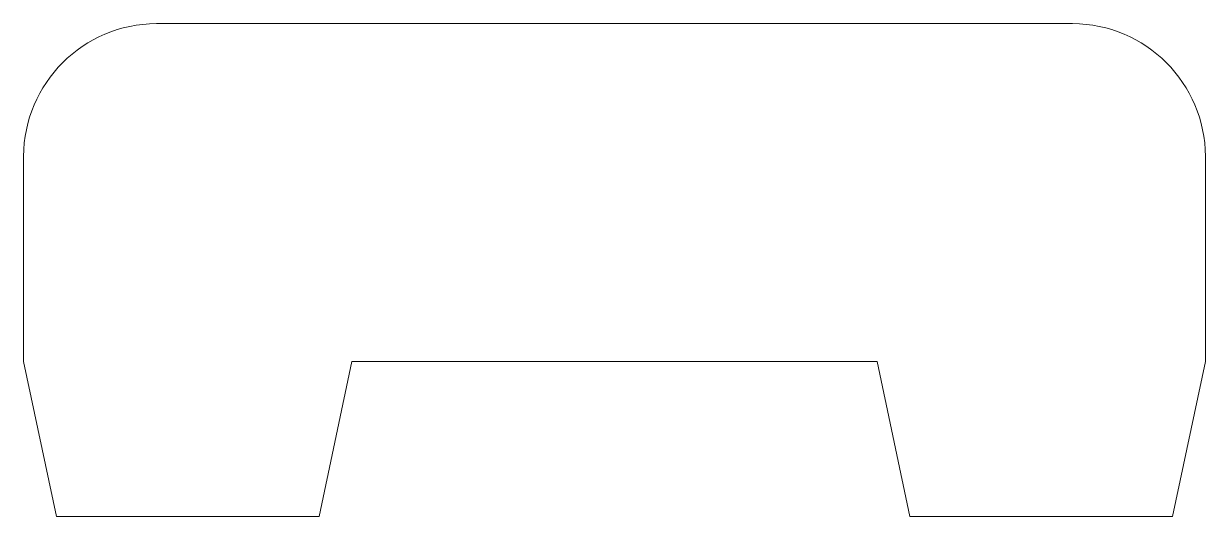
# Model space of a CAD drawing. Header units: millimetres. Extents: x 7.1 to 43.1, y -17.6 to -2.6.
import ezdxf

# ---------------------------------------------------------------- set-up
doc = ezdxf.new("R2010")
doc.units = ezdxf.units.MM
doc.header["$MEASUREMENT"] = 0
doc.layers.add('Layer 1', color=7, linetype='Continuous')

msp = doc.modelspace()

# ---------------------------------------------------------------- linework, layer by layer
at = {"layer": 'Layer 1', "color": 250, "lineweight": 18}
msp.add_open_spline([(17.079, -12.903), (17.079, -12.903), (16.079, -17.62), (16.079, -17.62), (16.079, -17.62), (8.079, -17.62), (8.079, -17.62), (8.079, -17.62), (7.079, -12.903), (7.079, -12.903), (7.079, -12.903), (7.079, -6.663), (7.079, -6.663), (7.079, -4.439), (8.899, -2.62), (11.124, -2.62), (11.124, -2.62), (39.034, -2.62), (39.034, -2.62), (41.259, -2.62), (43.079, -4.439), (43.079, -6.663), (43.079, -6.663), (43.079, -12.903), (43.079, -12.903), (43.079, -12.903), (42.079, -17.62), (42.079, -17.62), (42.079, -17.62), (34.079, -17.62), (34.079, -17.62), (34.079, -17.62), (33.079, -12.903), (33.079, -12.903), (33.079, -12.903), (17.079, -12.903), (17.079, -12.903)], degree=3, knots=[0, 0, 0, 0, 1, 1, 1, 2, 2, 2, 3, 3, 3, 4, 4, 4, 5, 5, 5, 6, 6, 6, 7, 7, 7, 8, 8, 8, 9, 9, 9, 10, 10, 10, 11, 11, 11, 12, 12, 12, 12], dxfattribs=at)

doc.saveas('drawing.dxf')
